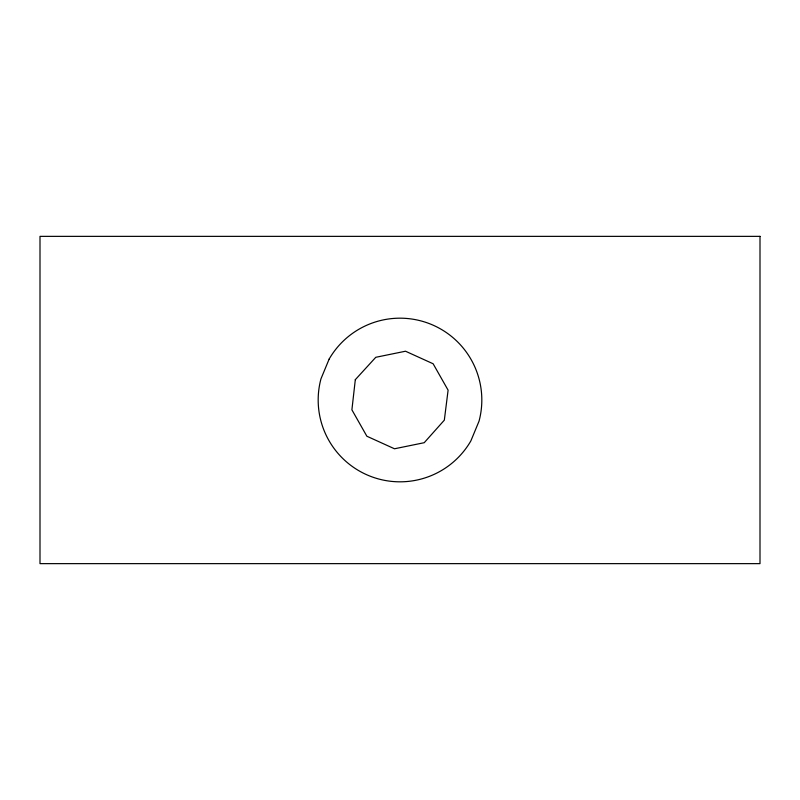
<?xml version="1.0" encoding="UTF-8"?>
<svg xmlns="http://www.w3.org/2000/svg" width="800" height="800" viewBox="0 0 800 800"><rect width="100%" height="100%" fill="white"/><g stroke="black" fill="none" stroke-linecap="round" stroke-linejoin="round"><path stroke-width="1.2" d="M355.31 379.69L351.9 409.83L366.87 436.23L394.49 448.78L424.22 442.7L444.33 420.15L448.1 390.17L433.13 363.77L405.51 351.22L375.78 357.3L355.31 379.69M329.14 359.09L320.97 378.82A81.82 81.82 0 0 0 470.86 440.91L479.03 421.18A81.82 81.82 0 0 0 329.14 359.09M760 236.36L40 236.36L40 563.64L760 563.64L760 236.36"/></g></svg>
